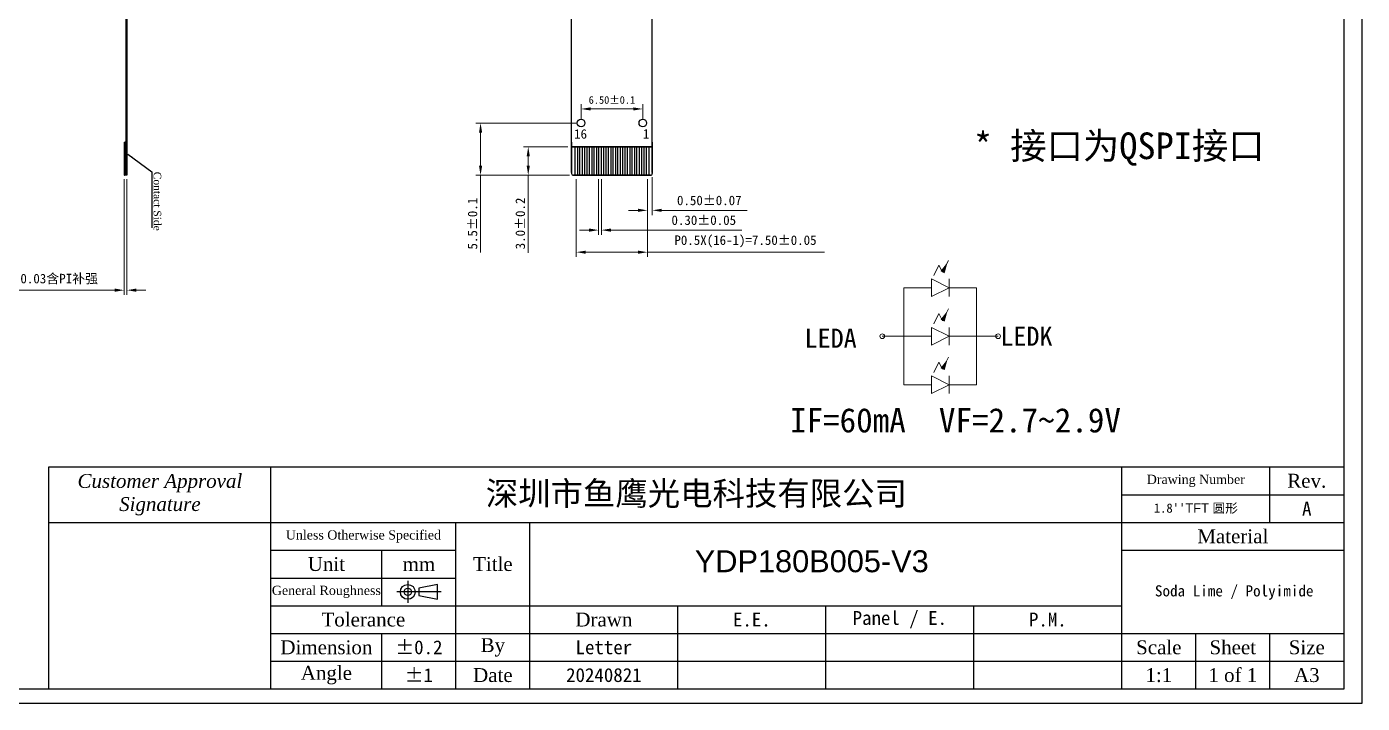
# Model space of a CAD drawing. Header units: millimetres. Extents: x 964 to 1197, y 231 to 421.
# Drawn here: x 1056.8 to 1197.3, y 230.7 to 301.9 of the extents above; entities that cross this region are included whole.
import ezdxf

# ---------------------------------------------------------------- set-up
doc = ezdxf.new("R2010")
doc.units = ezdxf.units.MM
doc.linetypes.add('CENTER', pattern=[50.8, 31.75, -6.35, 6.35, -6.35])
for name, color, linetype in [('bl', 7, 'Continuous'), ('dim', 3, 'Continuous'), ('dimension', 3, 'Continuous'), ('FPC', 33, 'Continuous'), ('FPC-LED', 30, 'Continuous'), ('FRAME', 154, 'Continuous'), ('GKO', 5, 'Continuous'), ('Index', 7, 'Continuous'), ('图框', 7, 'Continuous')]:
    doc.layers.add(name, color=color, linetype=linetype)
doc.layers.add('DIM（标注）', color=3, linetype='Continuous', lineweight=15)
doc.styles.get("Standard").update_dxf_attribs({"font": 'txt', "bigfont": 'gbcbig.shx'})
doc.styles.add('宋体', font='')
doc.styles.add('工程', font='gbenor.shx', dxfattribs={"width": 1.25, "bigfont": 'gbcbig.shx'})
doc.styles.get('宋体').set_extended_font_data('SimSun')
doc.dimstyles.get("Standard").update_dxf_attribs({"dimtxt": 0.18, "dimasz": 0.18, "dimexe": 0.18, "dimexo": 0.0625, "dimgap": 0.09, "dimtad": 0, "dimzin": 0, "dimdsep": 46, "dimtxsty": 'Standard', "dimcen": 0, "dimadec": 0, "dimazin": 0, "dimtfac": 1, "dimtofl": 0, "dimtmove": 0, "dimatfit": 3, "dimfxl": 1, "dimtolj": 1, "dimtzin": 0, "dimarcsym": 0})
doc.dimstyles.new('标准', dxfattribs={"dimtxt": 2, "dimasz": 1.8, "dimexe": 0.5, "dimexo": 0.4, "dimgap": 0.1, "dimtad": 1, "dimzin": 1, "dimdsep": 46, "dimtxsty": '工程', "dimblk": 'CLOSEDBLANK', "dimcen": 0.09, "dimclrd": 3, "dimclre": 3, "dimclrt": 3, "dimadec": 0, "dimazin": 0, "dimtfac": 1, "dimtofl": 0, "dimtmove": 0, "dimatfit": 3, "dimldrblk": 'CLOSEDBLANK', "dimfxl": 1, "dimtolj": 1, "dimlwd": 0, "dimlwe": 0, "dimarcsym": 0})

# ---------------------------------------------------------------- blocks, each defined once
blk = doc.blocks.new('*D119')
at = {"color": 7, "lineweight": 0, "transparency": 16777216}
for p, q in [((1067.01, 285.84), (1067.01, 273.65)), ((1067.31, 285.84), (1067.31, 273.65)), ((1066.01, 274.15), (1051.28, 274.15)), ((1068.31, 274.15), (1069.31, 274.15))]:
    blk.add_line(p, q, dxfattribs=at)
at = {"color": 7, "transparency": 16777216}
for points in [[(1066.01, 274.32), (1066.01, 273.98), (1067.01, 274.15)], [(1068.31, 274.32), (1068.31, 273.98), (1067.31, 274.15)]]:
    blk.add_solid(points, dxfattribs=at)
at = {"layer": 'Defpoints', "color": 0, "transparency": 16777216}
for p in [(1067.01, 286.24), (1067.31, 286.24), (1067.01, 274.15)]:
    blk.add_point(p, dxfattribs=at)
at = {"color": 7, "transparency": 16777216, "insert": (1058.14, 275.31), "char_height": 1, "attachment_point": 5, "style": '宋体'}
blk.add_mtext('\\A1;0.30%%P0.03含PI补强', dxfattribs=at)
blk = doc.blocks.new('_ClosedBlank')
at = {"color": 0, "linetype": 'ByBlock', "lineweight": -2}
for p, q in [((-1, 0.17), (0, 0)), ((-1, 0.17), (-1, -0.17)), ((0, 0), (-1, -0.17))]:
    blk.add_line(p, q, dxfattribs=at)
blk = doc.blocks.new('*D120')
at = {"color": 7, "lineweight": 0, "transparency": 16777216}
for p, q in [((1114.71, 291.74), (1104.03, 291.74)), ((1104.53, 290.74), (1104.53, 287.24)), ((1113.91, 286.24), (1104.03, 286.24)), ((1104.53, 286.24), (1104.53, 278.11))]:
    blk.add_line(p, q, dxfattribs=at)
at = {"color": 7, "transparency": 16777216}
for points in [[(1104.37, 290.74), (1104.7, 290.74), (1104.53, 291.74)], [(1104.37, 287.24), (1104.7, 287.24), (1104.53, 286.24)]]:
    blk.add_solid(points, dxfattribs=at)
at = {"layer": 'Defpoints', "color": 0, "transparency": 16777216}
for p in [(1115.11, 291.74), (1104.53, 286.24), (1114.31, 286.24)]:
    blk.add_point(p, dxfattribs=at)
at = {"color": 7, "transparency": 16777216, "insert": (1103.69, 281.15), "char_height": 1, "attachment_point": 5, "rotation": 90, "style": '宋体'}
blk.add_mtext('\\A1;5.5%%P0.1', dxfattribs=at)
blk = doc.blocks.new('*D121')
at = {"color": 7, "lineweight": 0, "transparency": 16777216}
for p, q in [((1114.61, 285.84), (1114.61, 277.65)), ((1122.11, 285.84), (1122.11, 277.65)), ((1115.61, 278.15), (1121.11, 278.15)), ((1122.11, 278.15), (1140.72, 278.15))]:
    blk.add_line(p, q, dxfattribs=at)
at = {"color": 7, "transparency": 16777216}
for points in [[(1115.61, 278.31), (1115.61, 277.98), (1114.61, 278.15)], [(1121.11, 278.31), (1121.11, 277.98), (1122.11, 278.15)]]:
    blk.add_solid(points, dxfattribs=at)
at = {"layer": 'Defpoints', "color": 0, "transparency": 16777216}
for p in [(1114.61, 286.24), (1122.11, 286.24), (1122.11, 278.15)]:
    blk.add_point(p, dxfattribs=at)
at = {"color": 7, "transparency": 16777216, "insert": (1132.42, 279.28), "char_height": 1, "attachment_point": 5, "style": '宋体'}
blk.add_mtext('\\A1;P0.5X(16-1)=7.50%%P0.05', dxfattribs=at)
blk = doc.blocks.new('*D122')
at = {"color": 7, "lineweight": 0, "transparency": 16777216}
for p, q in [((1113.71, 289.24), (1109.05, 289.24)), ((1109.55, 288.24), (1109.55, 287.24)), ((1113.91, 286.24), (1109.05, 286.24)), ((1109.55, 286.24), (1109.55, 278.09))]:
    blk.add_line(p, q, dxfattribs=at)
at = {"color": 7, "transparency": 16777216}
for points in [[(1109.39, 288.24), (1109.72, 288.24), (1109.55, 289.24)], [(1109.39, 287.24), (1109.72, 287.24), (1109.55, 286.24)]]:
    blk.add_solid(points, dxfattribs=at)
at = {"layer": 'Defpoints', "color": 0, "transparency": 16777216}
for p in [(1114.11, 289.24), (1109.55, 286.24), (1114.31, 286.24)]:
    blk.add_point(p, dxfattribs=at)
at = {"color": 7, "transparency": 16777216, "insert": (1108.72, 281.17), "char_height": 1, "attachment_point": 5, "rotation": 90, "style": '宋体'}
blk.add_mtext('\\A1;3.0%%P0.2', dxfattribs=at)
blk = doc.blocks.new('*D123')
at = {"color": 7, "lineweight": 0, "transparency": 16777216}
for p, q in [((1116.96, 285.84), (1116.96, 279.97)), ((1117.26, 285.84), (1117.26, 279.97)), ((1115.96, 280.47), (1114.96, 280.47)), ((1118.26, 280.47), (1132.03, 280.47))]:
    blk.add_line(p, q, dxfattribs=at)
at = {"color": 7, "transparency": 16777216}
for points in [[(1115.96, 280.64), (1115.96, 280.3), (1116.96, 280.47)], [(1118.26, 280.64), (1118.26, 280.3), (1117.26, 280.47)]]:
    blk.add_solid(points, dxfattribs=at)
at = {"layer": 'Defpoints', "color": 0, "transparency": 16777216}
for p in [(1116.96, 286.24), (1117.26, 286.24), (1117.26, 280.47)]:
    blk.add_point(p, dxfattribs=at)
at = {"color": 7, "transparency": 16777216, "insert": (1128.03, 281.51), "char_height": 1, "attachment_point": 5, "style": '宋体'}
blk.add_mtext('\\A1;0.30%%P0.05', dxfattribs=at)
blk = doc.blocks.new('*D124')
at = {"color": 7, "lineweight": 0, "transparency": 16777216}
for p, q in [((1115.11, 292.14), (1115.11, 293.72)), ((1120.61, 293.22), (1116.11, 293.22)), ((1121.61, 292.14), (1121.61, 293.72))]:
    blk.add_line(p, q, dxfattribs=at)
at = {"color": 7, "transparency": 16777216}
for points in [[(1116.11, 293.39), (1116.11, 293.06), (1115.11, 293.22)], [(1120.61, 293.39), (1120.61, 293.06), (1121.61, 293.22)]]:
    blk.add_solid(points, dxfattribs=at)
at = {"layer": 'Defpoints', "color": 0, "transparency": 16777216}
for p in [(1115.11, 293.22), (1115.11, 291.74), (1121.61, 291.74)]:
    blk.add_point(p, dxfattribs=at)
at = {"color": 7, "transparency": 16777216, "insert": (1118.36, 294.16), "char_height": 0.8, "attachment_point": 5, "style": '宋体'}
blk.add_mtext('\\A1;6.50%%P0.1', dxfattribs=at)
blk = doc.blocks.new('*U116')
at = {"layer": 'bl', "color": 2}
blk.add_lwpolyline([(-0.15, -1.5), (0.15, -1.5), (0.15, 1.5), (-0.15, 1.5)], close=True, dxfattribs=at)
blk = doc.blocks.new('*U117')
at = {"layer": 'bl', "color": 2}
blk.add_lwpolyline([(-0.15, -1.5), (0.15, -1.5), (0.15, 1.5), (-0.15, 1.5)], close=True, dxfattribs=at)
blk = doc.blocks.new('*U118')
at = {"layer": 'bl', "color": 2}
blk.add_lwpolyline([(-0.15, -1.5), (0.15, -1.5), (0.15, 1.5), (-0.15, 1.5)], close=True, dxfattribs=at)
blk = doc.blocks.new('*D125')
at = {"color": 7, "lineweight": 0, "transparency": 16777216}
for p, q in [((1122.11, 285.84), (1122.11, 282.05)), ((1122.61, 286.04), (1122.61, 282.05)), ((1121.11, 282.55), (1120.11, 282.55)), ((1123.61, 282.55), (1132.61, 282.55))]:
    blk.add_line(p, q, dxfattribs=at)
at = {"color": 7, "transparency": 16777216}
for points in [[(1121.11, 282.72), (1121.11, 282.39), (1122.11, 282.55)], [(1123.61, 282.72), (1123.61, 282.39), (1122.61, 282.55)]]:
    blk.add_solid(points, dxfattribs=at)
at = {"layer": 'Defpoints', "color": 0, "transparency": 16777216}
for p in [(1122.11, 286.24), (1122.61, 286.44), (1122.61, 282.55)]:
    blk.add_point(p, dxfattribs=at)
at = {"color": 7, "transparency": 16777216, "insert": (1128.61, 283.59), "char_height": 1, "attachment_point": 5, "style": '宋体'}
blk.add_mtext('\\A1;0.50%%P0.07', dxfattribs=at)

msp = doc.modelspace()

# ---------------------------------------------------------------- hatches: boundary and pattern name
h = msp.add_hatch()
h.set_pattern_fill('ANSI37', color=24, scale=0.01, style=0)
h.set_pattern_definition([(45, (-297.43538, -117.232136), (-0.0224506403, 0.0224506403), []), (135, (-297.43538, -117.232136), (-0.0224506403, -0.0224506403), [])])
h.paths.add_polyline_path([(1067.014, 289.742), (1067.014, 286.242), (1067.184, 286.242), (1067.184, 289.742)])

# ---------------------------------------------------------------- linework, layer by layer
at = {"color": 24}
for p, q in [((1067.014, 289.742), (1067.184, 289.742)), ((1067.014, 289.742), (1067.014, 286.242)), ((1067.184, 289.742), (1067.184, 286.242)), ((1067.184, 286.242), (1067.014, 286.242))]:
    msp.add_line(p, q, dxfattribs=at)
at = {"color": 30}
for p, q in [((1114.114, 289.742), (1114.114, 286.442)), ((1114.114, 289.742), (1114.114, 286.442)), ((1122.614, 289.742), (1122.614, 286.442)), ((1122.614, 289.742), (1122.614, 286.442))]:
    msp.add_line(p, q, dxfattribs=at)
at = {"color": 30, "lineweight": 0}
msp.add_line((1067.31, 286.242), (1067.184, 286.242), dxfattribs=at)
at = {"layer": 'bl', "color": 30}
for p, q in [((1114.114, 289.242), (1122.614, 289.242)), ((1122.614, 289.242), (1114.114, 289.242)), ((1122.614, 289.242), (1114.114, 289.242)), ((1114.314, 286.242), (1122.414, 286.242)), ((1122.414, 286.242), (1114.314, 286.242))]:
    msp.add_line(p, q, dxfattribs=at)
for centre, start, end in [((1114.314, 286.442), 180, 270), ((1114.314, 286.442), 180, 270), ((1122.414, 286.442), 270, 0), ((1122.414, 286.442), 270, 0)]:
    msp.add_arc(centre, 0.2, start, end, dxfattribs=at)
at = {"layer": 'dim', "color": 7, "lineweight": 5}
msp.add_line((1156.754, 274.404), (1156.754, 264.198), dxfattribs=at)
at = {"layer": 'FPC', "color": 30}
for centre in [(1115.114, 291.742), (1121.614, 291.742)]:
    msp.add_circle(centre, 0.4, dxfattribs=at)
at = {"layer": 'FPC-LED', "color": 30}
for p, q in [((1067.184, 351.578), (1067.184, 286.242)), ((1067.314, 351.578), (1067.314, 286.242))]:
    msp.add_line(p, q, dxfattribs=at)
at = {"layer": 'FRAME', "color": 7}
for p, q in [((1059.095, 232.173), (1059.095, 255.54)), ((1059.095, 255.54), (1195.401, 255.54)), ((1082.461, 232.173), (1082.461, 255.54)), ((1172.034, 232.173), (1172.034, 255.54)), ((1187.612, 249.698), (1187.612, 255.54)), ((1172.034, 252.619), (1195.401, 252.619)), ((1059.095, 249.698), (1195.401, 249.698)), ((1101.934, 232.173), (1101.934, 249.698)), ((1109.723, 232.173), (1109.723, 249.698)), ((1082.461, 246.777), (1101.934, 246.777)), ((1094.145, 240.935), (1094.145, 246.777)), ((1172.034, 246.777), (1195.401, 246.777)), ((1082.461, 243.856), (1101.934, 243.856)), ((1082.461, 240.935), (1172.034, 240.935)), ((1125.301, 232.173), (1125.301, 240.935)), ((1140.878, 232.173), (1140.878, 240.935)), ((1156.456, 232.173), (1156.456, 240.935)), ((1082.461, 238.015), (1195.401, 238.015)), ((1094.145, 232.173), (1094.145, 238.015)), ((1179.823, 232.173), (1179.823, 238.015)), ((1187.612, 232.173), (1187.612, 238.015)), ((1082.461, 235.094), (1195.401, 235.094))]:
    msp.add_line(p, q, dxfattribs=at)
at = {"layer": 'FRAME', "color": 7, "linetype": 'CENTER'}
for p, q in [((1096.871, 243.564), (1096.871, 241.227)), ((1100.376, 242.396), (1095.703, 242.396))]:
    msp.add_line(p, q, dxfattribs=at)
at = {"layer": 'FRAME', "color": 7}
for points in [[(1197.348, 421.451), (963.68, 421.451), (963.68, 230.673), (1197.348, 230.673)], [(1195.401, 232.173), (965.628, 232.173), (965.628, 419.504), (1195.401, 419.504)], [(1099.987, 241.617), (1099.987, 243.175), (1098.039, 242.785), (1098.039, 242.006)]]:
    msp.add_lwpolyline(points, close=True, dxfattribs=at)
for radius in [0.779, 0.389]:
    msp.add_circle((1096.871, 242.396), radius, dxfattribs=at)
at = {"layer": 'GKO', "color": 30}
for p, q in [((1114.114, 286.542), (1114.114, 348.778)), ((1122.614, 286.542), (1122.614, 331.813)), ((1122.314, 286.242), (1114.414, 286.242))]:
    msp.add_line(p, q, dxfattribs=at)
at = {"layer": '图框', "color": 7, "lineweight": 5}
for p, q in [((1153.788, 277.289), (1153.157, 276.028)), ((1152.777, 276.788), (1152.235, 275.704)), ((1152.777, 276.788), (1153.157, 276.028)), ((1149.082, 274.404), (1151.991, 274.404)), ((1149.082, 274.404), (1149.082, 269.3)), ((1153.845, 274.404), (1151.991, 275.331)), ((1151.991, 273.477), (1151.991, 275.331)), ((1153.845, 274.404), (1151.991, 273.477)), ((1153.845, 273.477), (1153.845, 275.331)), ((1153.845, 274.404), (1156.754, 274.404)), ((1152.777, 271.685), (1152.235, 270.601)), ((1152.777, 271.685), (1153.157, 270.925)), ((1153.788, 272.186), (1153.157, 270.925)), ((1153.845, 269.301), (1151.991, 270.228)), ((1151.991, 268.374), (1151.991, 270.227)), ((1153.845, 268.374), (1153.845, 270.227)), ((1149.082, 269.3), (1146.824, 269.301)), ((1149.082, 269.3), (1151.991, 269.3)), ((1149.083, 264.197), (1149.082, 269.3)), ((1153.845, 269.301), (1151.991, 268.374)), ((1153.845, 269.301), (1156.754, 269.301)), ((1156.754, 269.301), (1159.012, 269.303)), ((1152.778, 266.581), (1152.236, 265.498)), ((1152.778, 266.581), (1153.158, 265.822)), ((1153.788, 267.083), (1153.158, 265.821)), ((1153.845, 264.198), (1151.992, 265.125)), ((1151.992, 263.27), (1151.992, 265.124)), ((1153.845, 263.27), (1153.845, 265.124)), ((1149.083, 264.197), (1151.992, 264.197)), ((1153.845, 264.198), (1151.992, 263.271)), ((1153.845, 264.198), (1156.754, 264.198))]:
    msp.add_line(p, q, dxfattribs=at)
for centre in [(1146.824, 269.301), (1159.012, 269.303)]:
    msp.add_circle(centre, 0.247, dxfattribs=at)
for points in [[(1153.383, 275.932), (1153.692, 277.098), (1152.945, 276.152)], [(1153.383, 270.829), (1153.692, 271.995), (1152.945, 271.048)], [(1153.384, 265.726), (1153.693, 266.892), (1152.945, 265.945)]]:
    msp.add_solid(points, dxfattribs=at)

# ---------------------------------------------------------------- block references
at = {"layer": 'dim', "color": 0, "linetype": 'ByBlock', "lineweight": -2, "transparency": 16777216}
for name, p in [('*U118', (1114.614, 287.742)), ('*U118', (1115.114, 287.742)), ('*U116', (1115.614, 287.742)), ('*U116', (1116.114, 287.742)), ('*U116', (1116.614, 287.742)), ('*U116', (1117.114, 287.742)), ('*U116', (1117.614, 287.742)), ('*U116', (1118.114, 287.742)), ('*U116', (1118.614, 287.742)), ('*U116', (1119.114, 287.742)), ('*U116', (1119.614, 287.742)), ('*U116', (1120.114, 287.742)), ('*U116', (1120.614, 287.742)), ('*U116', (1121.114, 287.742)), ('*U117', (1121.614, 287.742)), ('*U117', (1122.114, 287.742))]:
    msp.add_blockref(name, p, dxfattribs=at)

# ---------------------------------------------------------------- texts
at = {"layer": 'dim', "color": 7, "linetype": 'Continuous', "insert": (1156.466, 290.748), "char_height": 2.80665, "width": 33.03258, "attachment_point": 1, "style": '宋体'}
msp.add_mtext('{\\fSimSun|b0|i0|c134|p54;* 接口为QSPI接口}', dxfattribs=at)
at = {"layer": 'dimension', "color": 1, "insert": (1127.086, 246.78), "char_height": 2.31443, "width": 256.17487, "attachment_point": 1, "style": '宋体'}
msp.add_mtext('{\\fArial|b0|i0|c0|p34;YDP180B005-V3}', dxfattribs=at)
at = {"layer": 'DIM（标注）', "color": 1, "style": '宋体'}
msp.add_text('IF=60mA  VF=2.7~2.9V ', height=2.56087, dxfattribs=at).set_placement((1137.1, 259.18))
at = {"layer": 'FRAME', "color": 7, "attachment_point": 5, "style": '宋体'}
for s, insert, char_height in [('{\\fTimes New Roman|b0|i1|c0|p18;Customer Approval\\PSignature}', (1070.778, 252.619), 1.46042), ('{\\fTimes New Roman|b0|i0|c0|p18;Drawing Number}', (1179.823, 254.079), 0.97362), ('{\\fTimes New Roman|b0|i0|c0|p18;Rev.}', (1191.506, 254.079), 1.46042), ("1.8''{\\fArial|b0|i0|c0|p32;TFT }圆形", (1179.823, 251.158), 0.97362), ('{\\fTimes New Roman|b0|i0|c0|p18;Unless Otherwise Specified}', (1092.198, 248.237), 0.97362), ('{\\fTimes New Roman|b0|i0|c0|p18;Material}', (1183.717, 248.237), 1.46042), ('{\\fTimes New Roman|b0|i0|c0|p18;Unit}', (1088.303, 245.317), 1.46042), ('{\\fTimes New Roman|b0|i0|c0|p18;Title}', (1105.828, 245.317), 1.46042), ('{\\fTimes New Roman|b0|i0|c0|p18;mm}', (1098.039, 245.317), 1.46042), ('{\\fTimes New Roman|b0|i0|c0|p18;General Roughness}', (1088.303, 242.396), 0.97362), ('Soda Lime / Polyimide', (1183.866, 242.334), 1.16834), ('Panel / E.', (1148.667, 239.475), 1.4604), ('{\\fTimes New Roman|b0|i0|c0|p18;Tolerance}', (1092.198, 239.475), 1.46042), ('{\\fTimes New Roman|b0|i0|c0|p18;Drawn}', (1117.512, 239.475), 1.46042), ('E.E.', (1133.089, 239.475), 1.4604), ('P.M.', (1164.245, 239.475), 1.4604), ('{\\fTimes New Roman|b0|i0|c0|p18;Dimension}', (1088.303, 236.554), 1.46042), ('%%P0.2', (1098.039, 236.554), 1.4604), ('{\\fTimes New Roman|b0|i0|c0|p18;By}', (1105.828, 236.554), 1.46042), ('Letter', (1117.512, 236.554), 1.4604), ('{\\fTimes New Roman|b0|i0|c0|p18;Scale}', (1175.929, 236.554), 1.46042), ('{\\fTimes New Roman|b0|i0|c0|p18;Sheet}', (1183.717, 236.554), 1.46042), ('{\\fTimes New Roman|b0|i0|c0|p18;Size}', (1191.506, 236.554), 1.46042), ('{\\fTimes New Roman|b0|i0|c0|p18;Angle}', (1088.303, 233.633), 1.46042), ('%%p1', (1098.039, 233.633), 1.4604), ('{\\fTimes New Roman|b0|i0|c0|p18;Date}', (1105.828, 233.633), 1.46042), ('20240821', (1117.512, 233.633), 1.4604), ('{\\fTimes New Roman|b0|i0|c0|p18;1:1}', (1175.929, 233.633), 1.46042), ('{\\fTimes New Roman|b0|i0|c0|p18;1 of 1}', (1183.717, 233.633), 1.46042), ('{\\fTimes New Roman|b0|i0|c0|p18;A3}', (1191.506, 233.633), 1.46042)]:
    msp.add_mtext(s, dxfattribs=dict(at, insert=insert, char_height=char_height))
at = {"layer": 'FRAME', "color": 4, "insert": (1127.248, 252.619), "char_height": 2.5, "width": 81.44602, "attachment_point": 5, "style": '宋体'}
msp.add_mtext('{\\fSimSun|b1|i0|c134|p2;深圳市鱼鹰光电科技有限公司}', dxfattribs=at)
at = {"layer": 'FRAME', "color": 1, "insert": (1191.506, 251.158), "char_height": 1.4604, "attachment_point": 5, "style": '宋体'}
msp.add_mtext('{\\C7;A}', dxfattribs=at)
at = {"layer": 'Index', "color": 7, "char_height": 1, "attachment_point": 2, "style": '宋体'}
for s, insert in [('16', (1115.061, 291.091)), ('1', (1121.954, 291.1))]:
    msp.add_mtext(s, dxfattribs=dict(at, insert=insert))
at = {"layer": 'Index', "color": 7, "insert": (1070.512, 286.613), "char_height": 0.8, "attachment_point": 4, "rotation": 270, "style": '宋体'}
msp.add_mtext('{\\fTimes New Roman|b0|i0|c0|p18;Contact Side}', dxfattribs=at)
at = {"layer": '图框', "color": 7, "lineweight": 5, "style": '宋体'}
msp.add_text('LEDA', height=2.0177, dxfattribs=at).set_placement((1138.636, 268.082))
at = {"layer": '图框', "color": 7, "style": '宋体'}
msp.add_text('LEDK', height=2.0177, dxfattribs=at).set_placement((1159.252, 268.292))

# ---------------------------------------------------------------- dimensions: what is measured, and where the dimension line sits
for base, p1, p2, text, override, picture, middle in [((1115.114, 293.224), (1121.614, 291.742), (1115.114, 291.742), '<>%%P0.1', {"dimtxt": 0.8, "dimasz": 1, "dimgap": 0.5, "dimtxsty": '宋体', "dimsah": 1, "dimclrd": 7, "dimclre": 7, "dimclrt": 7}, '*D124', (1118.364, 293.224)), ((1067.014, 274.148), (1067.314, 286.242), (1067.014, 286.242), '<>%%P0.03含PI补强', {"dimtxt": 1, "dimasz": 1, "dimgap": 0.5, "dimtxsty": '宋体', "dimsah": 1, "dimclrd": 7, "dimclre": 7, "dimclrt": 7}, '*D119', (1058.142, 274.148)), ((1122.114, 278.147), (1114.614, 286.242), (1122.114, 286.242), 'P0.5X(16-1)=<>%%P0.05', {"dimtxt": 1, "dimasz": 1, "dimgap": 0.5, "dimtxsty": '宋体', "dimsah": 1, "dimclrd": 7, "dimclre": 7, "dimclrt": 7}, '*D121', (1132.419, 278.147)), ((1117.264, 280.469), (1116.964, 286.242), (1117.264, 286.242), '<>%%P0.05', {"dimtxt": 1, "dimasz": 1, "dimgap": 0.5, "dimtxsty": '宋体', "dimsah": 1, "dimclrd": 7, "dimclre": 7, "dimclrt": 7}, '*D123', (1128.032, 280.469)), ((1122.614, 282.555), (1122.114, 286.242), (1122.614, 286.442), '<>%%P0.07', {"dimtxt": 1, "dimasz": 1, "dimgap": 0.5, "dimtxsty": '宋体', "dimsah": 1, "dimclrd": 7, "dimclre": 7, "dimclrt": 7}, '*D125', (1128.614, 282.555))]:
    dim = msp.add_linear_dim(base=base, p1=p1, p2=p2, text=text, dimstyle='标准', override=override)
    dim.commit()
    dim.dimension.update_dxf_attribs({"geometry": picture, "text_midpoint": middle, "dimtype": 160})
for base, p1, text, picture, middle in [((1104.532, 286.242), (1115.114, 291.742), '<>%%P0.1', '*D120', (1104.532, 281.151)), ((1109.555, 286.242), (1114.114, 289.242), '<>%%P0.2', '*D122', (1109.555, 281.168))]:
    dim = msp.add_linear_dim(base=base, p1=p1, p2=(1114.314, 286.242), angle=90, text=text, dimstyle='标准', override={"dimtxt": 1, "dimasz": 1, "dimgap": 0.3, "dimdec": 1, "dimtxsty": '宋体', "dimsah": 1, "dimclrd": 7, "dimclre": 7, "dimclrt": 7})
    dim.commit()
    dim.dimension.update_dxf_attribs({"geometry": picture, "text_midpoint": middle, "dimtype": 160})

# ---------------------------------------------------------------- leaders
at = {"layer": 'Index'}
msp.add_leader([(1067.418, 288.453), (1069.917, 286.613), (1069.916, 280.707)], dimstyle='Standard', override={"dimtxt": 0.5, "dimasz": 0.5, "dimexe": 0.5, "dimexo": 0.5, "dimgap": 0.1, "dimtih": 0, "dimdec": 3, "dimtxsty": '宋体', "dimclrd": 7}, dxfattribs=at)

doc.saveas('drawing.dxf')
